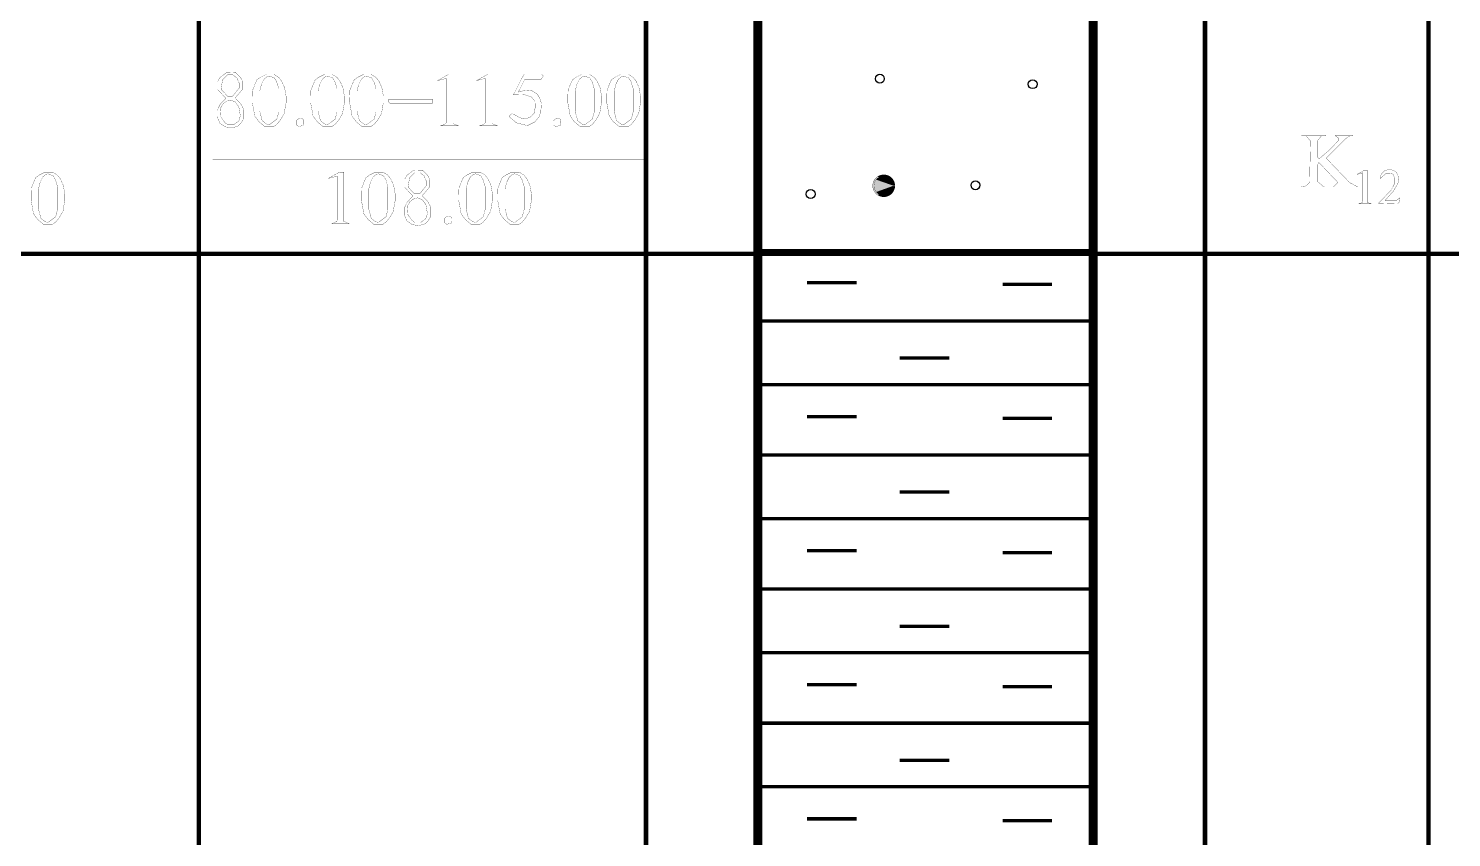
# Model space of a CAD drawing. Extents: x 94 to 452, y -72 to 1042.
# Drawn here: x 158.6 to 222.3, y 591.2 to 627.4 of the extents above; entities that cross this region are included whole.
import ezdxf

# ---------------------------------------------------------------- set-up
doc = ezdxf.new("R2010")
doc.units = 0
doc.header["$MEASUREMENT"] = 0
doc.layers.get('0').update_dxf_attribs({"color": 6})
doc.layers.add('TREE_LAYER', color=7, linetype='Continuous')

# ---------------------------------------------------------------- blocks, each defined once
blk = doc.blocks.new('SUB_BLK_141')
at = {"color": 0}
blk.add_circle((0, 0), 0.5, dxfattribs=at)
blk = doc.blocks.new('SUB_BLK_101')
at = {"color": 0, "const_width": 0.01}
for points in [[(0.4916, -0.0111), (0.4897, 0.0314), (0.4827, 0.082), (0.4706, 0.1316), (0.4534, 0.1797), (0.4313, 0.2258), (0.4094, 0.2623), (0.3844, 0.2968), (0.3507, 0.3352), (0.3197, 0.3643), (0.2794, 0.3957), (0.236, 0.4228), (0.1902, 0.4452), (0.1503, 0.4602), (0.101, 0.4737), (0.0506, 0.482), (-0.0003, 0.485), (-0.0428, 0.4836), (-0.0935, 0.477), (-0.1432, 0.4653), (-0.1915, 0.4485), (-0.2302, 0.4308), (-0.2744, 0.4052), (-0.3158, 0.3753), (-0.3539, 0.3412), (-0.3883, 0.3034), (-0.4186, 0.2623), (-0.4445, 0.2183), (-0.4626, 0.1797), (-0.4798, 0.1316), (-0.4919, 0.082), (-0.4989, 0.0314), (-0.5007, -0.0111), (-0.4989, -0.0536), (-0.4919, -0.1042), (-0.4798, -0.1538), (-0.4626, -0.2019), (-0.4405, -0.248), (-0.4186, -0.2845), (-0.3883, -0.3256), (-0.3539, -0.3634), (-0.3224, -0.3921), (-0.2815, -0.4227), (-0.2377, -0.449), (-0.1915, -0.4707), (-0.1514, -0.485), (-0.1019, -0.4976), (-0.0513, -0.5051), (-0.0003, -0.5072), (0.0421, -0.5051), (0.0927, -0.4976), (0.1422, -0.485), (0.1901, -0.4674), (0.236, -0.445), (0.2794, -0.4179), (0.3197, -0.3866), (0.3507, -0.3574), (0.3844, -0.319), (0.414, -0.2774), (0.4392, -0.2329), (0.4566, -0.1941), (0.473, -0.1457), (0.4827, -0.1042), (0.4897, -0.0536), (0.4916, -0.0111)], [(0.4326, -0.0088), (0.4305, -0.0514), (0.4243, -0.0935), (0.4141, -0.1348), (0.3999, -0.175), (0.3818, -0.2135), (0.3601, -0.2502), (0.3295, -0.2911), (0.3005, -0.3223), (0.2686, -0.3505), (0.2342, -0.3755), (0.1974, -0.397), (0.1588, -0.4149), (0.1186, -0.4289), (0.0772, -0.4389), (0.035, -0.4449), (-0.0074, -0.4468), (-0.0499, -0.4445), (-0.092, -0.4381), (-0.1333, -0.4277), (-0.1734, -0.4133), (-0.2119, -0.395), (-0.2484, -0.3731), (-0.2826, -0.3478), (-0.3142, -0.3193), (-0.3429, -0.2878), (-0.3684, -0.2537), (-0.3905, -0.2173), (-0.4089, -0.1789), (-0.4235, -0.1389), (-0.4342, -0.0977), (-0.4408, -0.0556), (-0.4432, -0.0131), (-0.4416, 0.0294), (-0.4358, 0.0716), (-0.426, 0.113), (-0.4121, 0.1533), (-0.3945, 0.192), (-0.3731, 0.2288), (-0.3483, 0.2634), (-0.3202, 0.2955), (-0.2892, 0.3246), (-0.2554, 0.3506), (-0.2119, 0.3773), (-0.1734, 0.3955), (-0.1333, 0.4099), (-0.092, 0.4204), (-0.0499, 0.4268), (-0.0074, 0.429), (0.035, 0.4272), (0.0772, 0.4212), (0.1186, 0.4111), (0.1588, 0.3971), (0.1974, 0.3793), (0.2342, 0.3577), (0.2686, 0.3327), (0.3005, 0.3045), (0.3295, 0.2733), (0.3553, 0.2395), (0.3778, 0.2033), (0.3966, 0.1651), (0.4115, 0.1252), (0.4226, 0.0841), (0.4296, 0.0421), (0.4326, -0.0088)]]:
    blk.add_lwpolyline(points, dxfattribs=at)
at = {"color": 0}
for points in [[(-0.4989, 0.0314), (-0.5007, -0.0111), (0.4916, -0.0111)], [(-0.4919, 0.082), (-0.4989, 0.0314), (0.4916, -0.0111)], [(-0.4798, 0.1316), (-0.4919, 0.082), (0.4916, -0.0111)], [(-0.4626, 0.1797), (-0.4798, 0.1316), (0.4916, -0.0111)], [(-0.4445, 0.2183), (-0.4626, 0.1797), (0.4916, -0.0111)], [(-0.4186, 0.2623), (-0.4445, 0.2183), (0.4916, -0.0111)], [(-0.4432, -0.0131), (-0.4416, 0.0294), (0.4326, -0.0088)], [(-0.4416, 0.0294), (-0.4358, 0.0716), (0.4326, -0.0088)], [(-0.4358, 0.0716), (-0.426, 0.113), (0.4326, -0.0088)], [(-0.426, 0.113), (-0.4121, 0.1533), (0.4326, -0.0088)], [(-0.3883, 0.3034), (-0.4186, 0.2623), (0.4916, -0.0111)], [(-0.4121, 0.1533), (-0.3945, 0.192), (0.4326, -0.0088)], [(-0.3945, 0.192), (-0.3731, 0.2288), (0.4326, -0.0088)], [(-0.3539, 0.3412), (-0.3883, 0.3034), (0.4916, -0.0111)], [(-0.3731, 0.2288), (-0.3483, 0.2634), (0.4326, -0.0088)], [(-0.3158, 0.3753), (-0.3539, 0.3412), (0.4916, -0.0111)], [(-0.3483, 0.2634), (-0.3202, 0.2955), (0.4326, -0.0088)], [(-0.3202, 0.2955), (-0.2892, 0.3246), (0.4326, -0.0088)], [(-0.2744, 0.4052), (-0.3158, 0.3753), (0.4916, -0.0111)], [(-0.2892, 0.3246), (-0.2554, 0.3506), (0.4326, -0.0088)], [(-0.2302, 0.4308), (-0.2744, 0.4052), (0.4916, -0.0111)], [(-0.2554, 0.3506), (-0.2119, 0.3773), (0.4326, -0.0088)], [(-0.1915, 0.4485), (-0.2302, 0.4308), (0.4916, -0.0111)], [(-0.2119, 0.3773), (-0.1734, 0.3955), (0.4326, -0.0088)], [(-0.1432, 0.4653), (-0.1915, 0.4485), (0.4916, -0.0111)], [(-0.1734, 0.3955), (-0.1333, 0.4099), (0.4326, -0.0088)], [(-0.0935, 0.477), (-0.1432, 0.4653), (0.4916, -0.0111)], [(-0.1333, 0.4099), (-0.092, 0.4204), (0.4326, -0.0088)], [(-0.0428, 0.4836), (-0.0935, 0.477), (0.4916, -0.0111)], [(-0.092, 0.4204), (-0.0499, 0.4268), (0.4326, -0.0088)], [(-0.0499, 0.4268), (-0.0074, 0.429), (0.4326, -0.0088)], [(-0.0003, 0.485), (-0.0428, 0.4836), (0.4916, -0.0111)], [(-0.0074, 0.429), (0.035, 0.4272), (0.4326, -0.0088)], [(0.0506, 0.482), (-0.0003, 0.485), (0.4916, -0.0111)], [(0.035, 0.4272), (0.0772, 0.4212), (0.4326, -0.0088)], [(0.101, 0.4737), (0.0506, 0.482), (0.4916, -0.0111)], [(0.0772, 0.4212), (0.1186, 0.4111), (0.4326, -0.0088)], [(0.1503, 0.4602), (0.101, 0.4737), (0.4916, -0.0111)], [(0.1186, 0.4111), (0.1588, 0.3971), (0.4326, -0.0088)], [(0.1902, 0.4452), (0.1503, 0.4602), (0.4916, -0.0111)], [(0.1588, 0.3971), (0.1974, 0.3793), (0.4326, -0.0088)], [(0.236, 0.4228), (0.1902, 0.4452), (0.4916, -0.0111)], [(0.1974, 0.3793), (0.2342, 0.3577), (0.4326, -0.0088)], [(0.2342, 0.3577), (0.2686, 0.3327), (0.4326, -0.0088)], [(0.2794, 0.3957), (0.236, 0.4228), (0.4916, -0.0111)], [(0.2686, 0.3327), (0.3005, 0.3045), (0.4326, -0.0088)], [(0.3197, 0.3643), (0.2794, 0.3957), (0.4916, -0.0111)], [(0.3005, 0.3045), (0.3295, 0.2733), (0.4326, -0.0088)], [(0.3507, 0.3352), (0.3197, 0.3643), (0.4916, -0.0111)], [(0.3295, 0.2733), (0.3553, 0.2395), (0.4326, -0.0088)], [(0.3844, 0.2968), (0.3507, 0.3352), (0.4916, -0.0111)], [(0.3553, 0.2395), (0.3778, 0.2033), (0.4326, -0.0088)], [(0.3778, 0.2033), (0.3966, 0.1651), (0.4326, -0.0088)], [(0.4094, 0.2623), (0.3844, 0.2968), (0.4916, -0.0111)], [(0.3966, 0.1651), (0.4115, 0.1252), (0.4326, -0.0088)], [(0.4313, 0.2258), (0.4094, 0.2623), (0.4916, -0.0111)], [(0.4115, 0.1252), (0.4226, 0.0841), (0.4326, -0.0088)], [(0.4226, 0.0841), (0.4296, 0.0421), (0.4326, -0.0088)], [(0.4296, 0.0421), (0.4326, -0.0088), (0.4326, -0.0088)], [(0.4534, 0.1797), (0.4313, 0.2258), (0.4916, -0.0111)], [(0.4706, 0.1316), (0.4534, 0.1797), (0.4916, -0.0111)], [(0.4827, 0.082), (0.4706, 0.1316), (0.4916, -0.0111)], [(0.4897, 0.0314), (0.4827, 0.082), (0.4916, -0.0111)], [(-0.5007, -0.0111), (-0.4989, -0.0536), (0.4916, -0.0111)], [(-0.4989, -0.0536), (-0.4919, -0.1042), (0.4916, -0.0111)], [(-0.4919, -0.1042), (-0.4798, -0.1538), (0.4916, -0.0111)], [(-0.4798, -0.1538), (-0.4626, -0.2019), (0.4916, -0.0111)], [(-0.4626, -0.2019), (-0.4405, -0.248), (0.4916, -0.0111)], [(-0.4408, -0.0556), (-0.4432, -0.0131), (0.4326, -0.0088)], [(-0.4342, -0.0977), (-0.4408, -0.0556), (0.4326, -0.0088)], [(-0.4405, -0.248), (-0.4186, -0.2845), (0.4916, -0.0111)], [(-0.4235, -0.1389), (-0.4342, -0.0977), (0.4326, -0.0088)], [(-0.4089, -0.1789), (-0.4235, -0.1389), (0.4326, -0.0088)], [(-0.4186, -0.2845), (-0.3883, -0.3256), (0.4916, -0.0111)], [(-0.3905, -0.2173), (-0.4089, -0.1789), (0.4326, -0.0088)], [(-0.3684, -0.2537), (-0.3905, -0.2173), (0.4326, -0.0088)], [(-0.3883, -0.3256), (-0.3539, -0.3634), (0.4916, -0.0111)], [(-0.3429, -0.2878), (-0.3684, -0.2537), (0.4326, -0.0088)], [(-0.3539, -0.3634), (-0.3224, -0.3921), (0.4916, -0.0111)], [(-0.3142, -0.3193), (-0.3429, -0.2878), (0.4326, -0.0088)], [(-0.3224, -0.3921), (-0.2815, -0.4227), (0.4916, -0.0111)], [(-0.2826, -0.3478), (-0.3142, -0.3193), (0.4326, -0.0088)], [(-0.2484, -0.3731), (-0.2826, -0.3478), (0.4326, -0.0088)], [(-0.2815, -0.4227), (-0.2377, -0.449), (0.4916, -0.0111)], [(-0.2119, -0.395), (-0.2484, -0.3731), (0.4326, -0.0088)], [(-0.2377, -0.449), (-0.1915, -0.4707), (0.4916, -0.0111)], [(-0.1734, -0.4133), (-0.2119, -0.395), (0.4326, -0.0088)], [(-0.1915, -0.4707), (-0.1514, -0.485), (0.4916, -0.0111)], [(-0.1333, -0.4277), (-0.1734, -0.4133), (0.4326, -0.0088)], [(-0.1514, -0.485), (-0.1019, -0.4976), (0.4916, -0.0111)], [(-0.092, -0.4381), (-0.1333, -0.4277), (0.4326, -0.0088)], [(-0.1019, -0.4976), (-0.0513, -0.5051), (0.4916, -0.0111)], [(-0.0499, -0.4445), (-0.092, -0.4381), (0.4326, -0.0088)], [(-0.0513, -0.5051), (-0.0003, -0.5072), (0.4916, -0.0111)], [(-0.0074, -0.4468), (-0.0499, -0.4445), (0.4326, -0.0088)], [(0.035, -0.4449), (-0.0074, -0.4468), (0.4326, -0.0088)], [(-0.0003, -0.5072), (0.0421, -0.5051), (0.4916, -0.0111)], [(0.0772, -0.4389), (0.035, -0.4449), (0.4326, -0.0088)], [(0.0421, -0.5051), (0.0927, -0.4976), (0.4916, -0.0111)], [(0.1186, -0.4289), (0.0772, -0.4389), (0.4326, -0.0088)], [(0.0927, -0.4976), (0.1422, -0.485), (0.4916, -0.0111)], [(0.1588, -0.4149), (0.1186, -0.4289), (0.4326, -0.0088)], [(0.1422, -0.485), (0.1901, -0.4674), (0.4916, -0.0111)], [(0.1974, -0.397), (0.1588, -0.4149), (0.4326, -0.0088)], [(0.1901, -0.4674), (0.236, -0.445), (0.4916, -0.0111)], [(0.2342, -0.3755), (0.1974, -0.397), (0.4326, -0.0088)], [(0.2686, -0.3505), (0.2342, -0.3755), (0.4326, -0.0088)], [(0.236, -0.445), (0.2794, -0.4179), (0.4916, -0.0111)], [(0.3005, -0.3223), (0.2686, -0.3505), (0.4326, -0.0088)], [(0.2794, -0.4179), (0.3197, -0.3866), (0.4916, -0.0111)], [(0.3295, -0.2911), (0.3005, -0.3223), (0.4326, -0.0088)], [(0.3197, -0.3866), (0.3507, -0.3574), (0.4916, -0.0111)], [(0.3601, -0.2502), (0.3295, -0.2911), (0.4326, -0.0088)], [(0.3507, -0.3574), (0.3844, -0.319), (0.4916, -0.0111)], [(0.3818, -0.2135), (0.3601, -0.2502), (0.4326, -0.0088)], [(0.3999, -0.175), (0.3818, -0.2135), (0.4326, -0.0088)], [(0.3844, -0.319), (0.414, -0.2774), (0.4916, -0.0111)], [(0.4141, -0.1348), (0.3999, -0.175), (0.4326, -0.0088)], [(0.414, -0.2774), (0.4392, -0.2329), (0.4916, -0.0111)], [(0.4243, -0.0935), (0.4141, -0.1348), (0.4326, -0.0088)], [(0.4305, -0.0514), (0.4243, -0.0935), (0.4326, -0.0088)], [(0.4392, -0.2329), (0.4566, -0.1941), (0.4916, -0.0111)], [(0.4566, -0.1941), (0.473, -0.1457), (0.4916, -0.0111)], [(0.473, -0.1457), (0.4827, -0.1042), (0.4916, -0.0111)], [(0.4827, -0.1042), (0.4897, -0.0536), (0.4916, -0.0111)], [(0.4897, -0.0536), (0.4916, -0.0111), (0.4916, -0.0111)]]:
    blk.add_solid(points, dxfattribs=at)

msp = doc.modelspace()

# ---------------------------------------------------------------- linework, layer by layer
at = {"layer": 'TREE_LAYER'}
for points, const_width, elevation in [([(166.22612, 677.817993), (166.22612, 617.294139)], 0.2, 60.523854), ([(186.22612, 677.817993), (186.22612, 617.294139)], 0.2, 60.523854), ([(186.22612, 677.817993), (186.22612, 617.294139)], 0.2, 60.523854), ([(211.22612, 677.817993), (211.22612, 617.294139)], 0.2, 60.523854), ([(221.22612, 677.817993), (221.22612, 617.294139)], 0.2, 60.523854), ([(191.22612, 636.623655), (191.22612, 617.442013)], 0.4, 19.181642), ([(206.22612, 636.623655), (206.22612, 617.442013)], 0.4, 19.181642), ([(167.861836, 625.396686), (167.463797, 625.410411), (167.175562, 625.190804), (167.065758, 625.012372), (167.065758, 624.641784), (167.436346, 624.25747), (167.175562, 623.98296), (167.038307, 623.694725), (167.038307, 623.433941), (167.161836, 623.145705), (167.395169, 622.981), (167.69713, 622.926098), (167.97164, 623.008451), (168.12262, 623.159431), (168.232424, 623.351588), (168.232424, 623.763353), (168.095169, 624.010411), (167.848111, 624.271196), (168.191248, 624.669235), (168.191248, 624.998647), (168.095169, 625.177078), (167.861836, 625.410411), (167.861836, 625.396686)], 0.01, 167), ([(167.491248, 625.286882), (167.504973, 625.300607), (167.752032, 625.300607), (167.944189, 625.149627), (167.957915, 625.094725), (168.026542, 624.943745), (168.026542, 624.710411), (167.738307, 624.353549), (167.504973, 624.353549), (167.216738, 624.655509), (167.285366, 625.081), (167.491248, 625.286882), (167.491248, 625.286882)], 0.01, 167), ([(169.577522, 625.328058), (169.248111, 625.328058), (168.973601, 625.190804), (168.82262, 625.081), (168.726542, 624.861392), (168.630464, 624.614333), (168.616738, 624.284921), (168.616738, 624.065313), (168.726542, 623.461392), (168.904973, 623.214333), (169.165758, 622.994725), (169.577522, 622.994725), (169.577522, 622.994725), (169.714777, 623.090804), (169.865758, 623.269235), (170.044189, 623.571196), (170.085366, 623.83198), (170.126542, 624.051588), (170.126542, 624.161392), (170.126542, 624.353549), (170.057915, 624.737862), (169.934385, 625.012372), (169.79713, 625.190804), (169.577522, 625.328058), (169.577522, 625.328058)], 0.01, 167), ([(169.357915, 625.245705), (169.385366, 625.245705), (169.604973, 625.163353), (169.714777, 624.971196), (169.79713, 624.68296), (169.79713, 623.639823), (169.714777, 623.324137), (169.385366, 623.077078), (169.248111, 623.104529), (169.055954, 623.255509), (168.94615, 623.681), (168.94615, 624.573156), (169.028503, 624.888843), (169.138307, 625.108451), (169.289287, 625.23198), (169.357915, 625.245705), (169.357915, 625.245705)], 0.01, 167), ([(172.185366, 625.328058), (171.855954, 625.328058), (171.581444, 625.190804), (171.430464, 625.081), (171.334385, 624.861392), (171.238307, 624.614333), (171.224581, 624.284921), (171.224581, 624.065313), (171.334385, 623.461392), (171.512816, 623.214333), (171.773601, 622.994725), (172.185366, 622.994725), (172.185366, 622.994725), (172.32262, 623.090804), (172.473601, 623.269235), (172.652032, 623.571196), (172.693209, 623.83198), (172.734385, 624.051588), (172.734385, 624.161392), (172.734385, 624.353549), (172.665758, 624.737862), (172.542228, 625.012372), (172.404973, 625.190804), (172.185366, 625.328058), (172.185366, 625.328058)], 0.01, 167), ([(171.965758, 625.245705), (171.993209, 625.245705), (172.212816, 625.163353), (172.32262, 624.971196), (172.404973, 624.68296), (172.404973, 623.639823), (172.32262, 623.324137), (171.993209, 623.077078), (171.855954, 623.104529), (171.663797, 623.255509), (171.553993, 623.681), (171.553993, 624.573156), (171.636346, 624.888843), (171.74615, 625.108451), (171.89713, 625.23198), (171.965758, 625.245705), (171.965758, 625.245705)], 0.01, 167), ([(173.928503, 625.328058), (173.599091, 625.328058), (173.324581, 625.190804), (173.173601, 625.081), (173.077522, 624.861392), (172.981444, 624.614333), (172.967718, 624.284921), (172.967718, 624.065313), (173.077522, 623.461392), (173.255954, 623.214333), (173.516738, 622.994725), (173.928503, 622.994725), (173.928503, 622.994725), (174.065758, 623.090804), (174.216738, 623.269235), (174.395169, 623.571196), (174.436346, 623.83198), (174.477522, 624.051588), (174.477522, 624.161392), (174.477522, 624.353549), (174.408895, 624.737862), (174.285366, 625.012372), (174.148111, 625.190804), (173.928503, 625.328058), (173.928503, 625.328058)], 0.01, 167), ([(173.708895, 625.245705), (173.736346, 625.245705), (173.955954, 625.163353), (174.065758, 624.971196), (174.148111, 624.68296), (174.148111, 623.639823), (174.065758, 623.324137), (173.736346, 623.077078), (173.599091, 623.104529), (173.406934, 623.255509), (173.29713, 623.681), (173.29713, 624.573156), (173.379483, 624.888843), (173.489287, 625.108451), (173.640267, 625.23198), (173.708895, 625.245705), (173.708895, 625.245705)], 0.01, 167), ([(177.593209, 625.328058), (177.401052, 625.328058), (176.906934, 625.053549), (176.934385, 625.053549), (177.291248, 625.149627), (177.291248, 624.902568), (177.291248, 623.214333), (177.277522, 623.118255), (177.044189, 623.022176), (177.840267, 623.022176), (177.634385, 623.104529), (177.593209, 623.118255), (177.593209, 623.200607), (177.593209, 625.328058), (177.593209, 625.328058)], 0.01, 167), ([(179.336346, 625.328058), (179.144189, 625.328058), (178.650071, 625.053549), (178.677522, 625.053549), (179.034385, 625.149627), (179.034385, 624.902568), (179.034385, 623.214333), (179.02066, 623.118255), (178.787326, 623.022176), (179.583405, 623.022176), (179.377522, 623.104529), (179.336346, 623.118255), (179.336346, 623.200607), (179.336346, 625.328058), (179.336346, 625.328058)], 0.01, 167), ([(181.54615, 625.328058), (180.777522, 625.328058), (180.640267, 625.094725), (180.338307, 624.490804), (180.283405, 624.408451), (180.777522, 624.422176), (181.106934, 624.312372), (181.257915, 624.120215), (181.27164, 623.859431), (181.216738, 623.584921), (181.106934, 623.461392), (181.010856, 623.392764), (180.804973, 623.337862), (180.599091, 623.379039), (180.434385, 623.475117), (180.228503, 623.571196), (180.091248, 623.447666), (180.42066, 623.159431), (180.750071, 623.077078), (180.928503, 623.035902), (181.257915, 623.200607), (181.436346, 623.420215), (181.518699, 623.639823), (181.54615, 624.024137), (181.477522, 624.25747), (181.340267, 624.463353), (181.134385, 624.586882), (180.832424, 624.614333), (180.503013, 624.53198), (180.57164, 624.641784), (180.791248, 625.081), (181.518699, 625.081), (181.628503, 625.259431), (181.54615, 625.328058), (181.54615, 625.328058)], 0.01, 167), ([(183.687326, 625.328058), (183.357915, 625.328058), (183.083405, 625.190804), (182.932424, 625.081), (182.836346, 624.861392), (182.740267, 624.614333), (182.726542, 624.284921), (182.726542, 624.065313), (182.836346, 623.461392), (183.014777, 623.214333), (183.275562, 622.994725), (183.687326, 622.994725), (183.687326, 622.994725), (183.824581, 623.090804), (183.975562, 623.269235), (184.153993, 623.571196), (184.195169, 623.83198), (184.236346, 624.051588), (184.236346, 624.161392), (184.236346, 624.353549), (184.167718, 624.737862), (184.044189, 625.012372), (183.906934, 625.190804), (183.687326, 625.328058), (183.687326, 625.328058)], 0.01, 167), ([(183.467718, 625.245705), (183.495169, 625.245705), (183.714777, 625.163353), (183.824581, 624.971196), (183.906934, 624.68296), (183.906934, 623.639823), (183.824581, 623.324137), (183.495169, 623.077078), (183.357915, 623.104529), (183.165758, 623.255509), (183.055954, 623.681), (183.055954, 624.573156), (183.138307, 624.888843), (183.248111, 625.108451), (183.399091, 625.23198), (183.467718, 625.245705), (183.467718, 625.245705)], 0.01, 167), ([(185.430464, 625.328058), (185.101052, 625.328058), (184.826542, 625.190804), (184.675562, 625.081), (184.579483, 624.861392), (184.483405, 624.614333), (184.469679, 624.284921), (184.469679, 624.065313), (184.579483, 623.461392), (184.757915, 623.214333), (185.018699, 622.994725), (185.430464, 622.994725), (185.430464, 622.994725), (185.567718, 623.090804), (185.718699, 623.269235), (185.89713, 623.571196), (185.938307, 623.83198), (185.979483, 624.051588), (185.979483, 624.161392), (185.979483, 624.353549), (185.910856, 624.737862), (185.787326, 625.012372), (185.650071, 625.190804), (185.430464, 625.328058), (185.430464, 625.328058)], 0.01, 167), ([(185.210856, 625.245705), (185.238307, 625.245705), (185.457915, 625.163353), (185.567718, 624.971196), (185.650071, 624.68296), (185.650071, 623.639823), (185.567718, 623.324137), (185.238307, 623.077078), (185.101052, 623.104529), (184.908895, 623.255509), (184.799091, 623.681), (184.799091, 624.573156), (184.881444, 624.888843), (184.991248, 625.108451), (185.142228, 625.23198), (185.210856, 625.245705), (185.210856, 625.245705)], 0.01, 167), ([(167.642228, 624.175117), (167.848111, 624.092764), (168.012816, 623.873156), (168.081444, 623.475117), (168.012816, 623.241784), (167.765758, 623.063353), (167.532424, 623.063353), (167.381444, 623.173156), (167.203013, 623.433941), (167.175562, 623.777078), (167.285366, 623.98296), (167.408895, 624.092764), (167.518699, 624.147666), (167.642228, 624.175117)], 0.01, 167), ([(176.687326, 624.202568), (174.710856, 624.202568), (174.710856, 624.092764), (174.793209, 624.010411), (176.659875, 624.010411), (176.687326, 624.051588), (176.687326, 624.202568), (176.687326, 624.202568)], 0.01, 167), ([(170.881444, 623.324137), (170.77164, 623.365313), (170.661836, 623.324137), (170.579483, 623.241784), (170.579483, 623.063353), (170.689287, 622.994725), (170.881444, 623.035902), (170.908895, 623.13198), (170.908895, 623.145705), (170.908895, 623.255509), (170.881444, 623.324137), (170.881444, 623.324137)], 0.01, 167), ([(182.383405, 623.324137), (182.273601, 623.365313), (182.163797, 623.324137), (182.081444, 623.241784), (182.081444, 623.063353), (182.191248, 622.994725), (182.383405, 623.035902), (182.410856, 623.13198), (182.410856, 623.145705), (182.410856, 623.255509), (182.383405, 623.324137), (182.383405, 623.324137)], 0.01, 167), ([(216.633085, 622.593672), (215.535046, 622.593672), (215.535046, 622.566221), (215.754654, 622.566221), (215.946811, 622.346613), (215.905634, 620.479946), (215.727203, 620.328966), (215.535046, 620.287789), (216.564458, 620.287789), (216.49583, 620.328966), (216.276222, 620.521123), (216.276222, 621.28975), (216.303673, 621.372103), (216.317399, 621.385829), (217.168379, 620.493672), (216.976222, 620.287789), (218.060536, 620.287789), (217.676222, 620.493672), (217.62132, 620.562299), (216.646811, 621.577986), (217.525242, 622.456417), (217.703673, 622.566221), (217.840928, 622.566221), (217.840928, 622.593672), (217.04485, 622.593672), (217.182105, 622.483868), (217.182105, 622.346613), (216.756614, 621.907397), (216.317399, 621.536809), (216.276222, 621.605436), (216.276222, 622.374064), (216.427203, 622.566221), (216.633085, 622.566221), (216.633085, 622.593672), (216.633085, 622.593672)], 0.01, 103), ([(166.84615, 621.502078), (186.185366, 621.502078)], 0.01, 167), ([(159.681179, 620.952738), (159.351767, 620.952738), (159.077258, 620.815484), (158.926277, 620.70568), (158.830199, 620.486072), (158.73412, 620.239013), (158.720395, 619.909601), (158.720395, 619.689993), (158.830199, 619.086072), (159.00863, 618.839013), (159.269414, 618.619405), (159.681179, 618.619405), (159.681179, 618.619405), (159.818434, 618.715484), (159.969414, 618.893915), (160.147846, 619.195876), (160.189022, 619.45666), (160.230199, 619.676268), (160.230199, 619.786072), (160.230199, 619.978229), (160.161571, 620.362542), (160.038042, 620.637052), (159.900787, 620.815484), (159.681179, 620.952738), (159.681179, 620.952738)], 0.01, 167), ([(159.461571, 620.870385), (159.489022, 620.870385), (159.70863, 620.788033), (159.818434, 620.595876), (159.900787, 620.30764), (159.900787, 619.264503), (159.818434, 618.948817), (159.489022, 618.701758), (159.351767, 618.729209), (159.15961, 618.880189), (159.049807, 619.30568), (159.049807, 620.197836), (159.132159, 620.513523), (159.241963, 620.733131), (159.392944, 620.85666), (159.461571, 620.870385), (159.461571, 620.870385)], 0.01, 167), ([(172.713797, 620.953058), (172.52164, 620.953058), (172.027522, 620.678549), (172.054973, 620.678549), (172.411836, 620.774627), (172.411836, 620.527568), (172.411836, 618.839333), (172.398111, 618.743255), (172.164777, 618.647176), (172.960856, 618.647176), (172.754973, 618.729529), (172.713797, 618.743255), (172.713797, 618.825607), (172.713797, 620.953058), (172.713797, 620.953058)], 0.01, 167), ([(174.456934, 620.953058), (174.127522, 620.953058), (173.853013, 620.815804), (173.702032, 620.706), (173.605954, 620.486392), (173.509875, 620.239333), (173.49615, 619.909921), (173.49615, 619.690313), (173.605954, 619.086392), (173.784385, 618.839333), (174.045169, 618.619725), (174.456934, 618.619725), (174.456934, 618.619725), (174.594189, 618.715804), (174.745169, 618.894235), (174.923601, 619.196196), (174.964777, 619.45698), (175.005954, 619.676588), (175.005954, 619.786392), (175.005954, 619.978549), (174.937326, 620.362862), (174.813797, 620.637372), (174.676542, 620.815804), (174.456934, 620.953058), (174.456934, 620.953058)], 0.01, 167), ([(174.237326, 620.870705), (174.264777, 620.870705), (174.484385, 620.788353), (174.594189, 620.596196), (174.676542, 620.30796), (174.676542, 619.264823), (174.594189, 618.949137), (174.264777, 618.702078), (174.127522, 618.729529), (173.935366, 618.880509), (173.825562, 619.306), (173.825562, 620.198156), (173.907915, 620.513843), (174.017718, 620.733451), (174.168699, 620.85698), (174.237326, 620.870705), (174.237326, 620.870705)], 0.01, 167), ([(176.227522, 621.021686), (175.829483, 621.035411), (175.541248, 620.815804), (175.431444, 620.637372), (175.431444, 620.266784), (175.802032, 619.88247), (175.541248, 619.60796), (175.403993, 619.319725), (175.403993, 619.058941), (175.527522, 618.770705), (175.760856, 618.606), (176.062816, 618.551098), (176.337326, 618.633451), (176.488307, 618.784431), (176.598111, 618.976588), (176.598111, 619.388353), (176.460856, 619.635411), (176.213797, 619.896196), (176.556934, 620.294235), (176.556934, 620.623647), (176.460856, 620.802078), (176.227522, 621.035411), (176.227522, 621.021686)], 0.01, 167), ([(175.856934, 620.911882), (175.87066, 620.925607), (176.117718, 620.925607), (176.309875, 620.774627), (176.323601, 620.719725), (176.392228, 620.568745), (176.392228, 620.335411), (176.103993, 619.978549), (175.87066, 619.978549), (175.582424, 620.280509), (175.651052, 620.706), (175.856934, 620.911882), (175.856934, 620.911882)], 0.01, 167), ([(178.807915, 620.953058), (178.478503, 620.953058), (178.203993, 620.815804), (178.053013, 620.706), (177.956934, 620.486392), (177.860856, 620.239333), (177.84713, 619.909921), (177.84713, 619.690313), (177.956934, 619.086392), (178.135366, 618.839333), (178.39615, 618.619725), (178.807915, 618.619725), (178.807915, 618.619725), (178.945169, 618.715804), (179.09615, 618.894235), (179.274581, 619.196196), (179.315758, 619.45698), (179.356934, 619.676588), (179.356934, 619.786392), (179.356934, 619.978549), (179.288307, 620.362862), (179.164777, 620.637372), (179.027522, 620.815804), (178.807915, 620.953058), (178.807915, 620.953058)], 0.01, 167), ([(178.588307, 620.870705), (178.615758, 620.870705), (178.835366, 620.788353), (178.945169, 620.596196), (179.027522, 620.30796), (179.027522, 619.264823), (178.945169, 618.949137), (178.615758, 618.702078), (178.478503, 618.729529), (178.286346, 618.880509), (178.176542, 619.306), (178.176542, 620.198156), (178.258895, 620.513843), (178.368699, 620.733451), (178.519679, 620.85698), (178.588307, 620.870705), (178.588307, 620.870705)], 0.01, 167), ([(180.551052, 620.953058), (180.22164, 620.953058), (179.94713, 620.815804), (179.79615, 620.706), (179.700071, 620.486392), (179.603993, 620.239333), (179.590267, 619.909921), (179.590267, 619.690313), (179.700071, 619.086392), (179.878503, 618.839333), (180.139287, 618.619725), (180.551052, 618.619725), (180.551052, 618.619725), (180.688307, 618.715804), (180.839287, 618.894235), (181.017718, 619.196196), (181.058895, 619.45698), (181.100071, 619.676588), (181.100071, 619.786392), (181.100071, 619.978549), (181.031444, 620.362862), (180.907915, 620.637372), (180.77066, 620.815804), (180.551052, 620.953058), (180.551052, 620.953058)], 0.01, 167), ([(180.331444, 620.870705), (180.358895, 620.870705), (180.578503, 620.788353), (180.688307, 620.596196), (180.77066, 620.30796), (180.77066, 619.264823), (180.688307, 618.949137), (180.358895, 618.702078), (180.22164, 618.729529), (180.029483, 618.880509), (179.919679, 619.306), (179.919679, 620.198156), (180.002032, 620.513843), (180.111836, 620.733451), (180.262816, 620.85698), (180.331444, 620.870705), (180.331444, 620.870705)], 0.01, 167), ([(218.483281, 621.035829), (218.358379, 621.035829), (218.037203, 620.857397), (218.055046, 620.857397), (218.287007, 620.919848), (218.287007, 620.75926), (218.287007, 619.661907), (218.278085, 619.599456), (218.126418, 619.537005), (218.643869, 619.537005), (218.510046, 619.590535), (218.483281, 619.599456), (218.483281, 619.652986), (218.483281, 621.035829), (218.483281, 621.035829)], 0.01, 103), ([(219.643085, 621.035829), (219.446811, 621.071515), (219.259458, 621.009064), (219.134556, 620.893084), (219.063183, 620.75926), (219.063183, 620.661123), (219.33083, 620.902005), (219.544948, 620.910927), (219.660928, 620.830633), (219.705536, 620.661123), (219.705536, 620.438084), (219.553869, 620.143672), (218.991811, 619.56377), (219.848281, 619.537005), (219.919654, 619.608378), (219.946418, 619.804652), (219.78583, 619.67975), (219.33083, 619.67975), (219.277301, 619.67975), (219.660928, 620.107986), (219.848281, 620.438084), (219.875046, 620.518378), (219.901811, 620.598672), (219.901811, 620.616515), (219.883967, 620.687887), (219.857203, 620.803868), (219.848281, 620.839554), (219.78583, 620.937691), (219.776909, 620.946613), (219.643085, 621.035829), (219.643085, 621.035829)], 0.01, 103), ([(176.007915, 619.800117), (176.213797, 619.717764), (176.378503, 619.498156), (176.44713, 619.100117), (176.378503, 618.866784), (176.131444, 618.688353), (175.898111, 618.688353), (175.74713, 618.798156), (175.568699, 619.058941), (175.541248, 619.402078), (175.651052, 619.60796), (175.774581, 619.717764), (175.884385, 619.772666), (176.007915, 619.800117)], 0.01, 167), ([(177.503993, 618.949137), (177.394189, 618.990313), (177.284385, 618.949137), (177.202032, 618.866784), (177.202032, 618.688353), (177.311836, 618.619725), (177.503993, 618.660902), (177.531444, 618.75698), (177.531444, 618.770705), (177.531444, 618.880509), (177.503993, 618.949137), (177.503993, 618.949137)], 0.01, 167), ([(191.22612, 617.442013), (191.22612, 617.294139)], 0.4, 0.147874), ([(191.22612, 617.294139), (191.22612, 614.290341)], 0.4, 3.003798), ([(191.22612, 617.442013), (206.22612, 617.442013)], 0.15, 15), ([(206.22612, 617.442013), (206.22612, 617.294139)], 0.4, 0.147874), ([(206.22612, 617.294139), (206.22612, 614.290341)], 0.4, 3.003798), ([(146.22612, 617.294139), (166.22612, 617.294139)], 0.2, 20), ([(166.22612, 617.294139), (166.22612, 557.107476)], 0.2, 60.186663), ([(166.22612, 617.294139), (186.22612, 617.294139)], 0.2, 20), ([(186.22612, 617.294139), (186.22612, 557.107476)], 0.2, 60.186663), ([(186.22612, 617.294139), (186.22612, 557.107476)], 0.2, 60.186663), ([(186.22612, 617.294139), (191.22612, 617.294139)], 0.2, 5), ([(191.22612, 617.294139), (206.22612, 617.294139)], 0.2, 15), ([(206.22612, 617.294139), (211.22612, 617.294139)], 0.2, 5), ([(211.22612, 617.294139), (211.22612, 557.107476)], 0.2, 60.186663), ([(211.22612, 617.294139), (221.22612, 617.294139)], 0.2, 10), ([(221.22612, 617.294139), (221.22612, 557.107476)], 0.2, 60.186663), ([(221.22612, 617.294139), (399.22612, 617.294139)], 0.2, 178), ([(193.424505, 616.00862), (195.640464, 616.00862)], 0.15, 2.215959), ([(202.173905, 615.926466), (204.389864, 615.926466)], 0.15, 2.215959), ([(191.22612, 614.290341), (191.22612, 611.442013)], 0.4, 2.848328), ([(191.22612, 614.290341), (206.22612, 614.290341)], 0.15, 15), ([(206.22612, 614.290341), (206.22612, 611.442013)], 0.4, 2.848328), ([(197.577349, 612.629783), (199.793309, 612.629783)], 0.15, 2.215959), ([(191.22612, 611.442013), (191.22612, 608.290341)], 0.4, 3.151672), ([(191.22612, 611.442013), (206.22612, 611.442013)], 0.15, 15), ([(206.22612, 611.442013), (206.22612, 608.290341)], 0.4, 3.151672), ([(193.424505, 610.00862), (195.640464, 610.00862)], 0.15, 2.215959), ([(202.173905, 609.926466), (204.389864, 609.926466)], 0.15, 2.215959), ([(191.22612, 608.290341), (191.22612, 605.442013)], 0.4, 2.848328), ([(191.22612, 608.290341), (206.22612, 608.290341)], 0.15, 15), ([(206.22612, 608.290341), (206.22612, 605.442013)], 0.4, 2.848328), ([(197.577349, 606.629783), (199.793309, 606.629783)], 0.15, 2.215959), ([(191.22612, 605.442013), (191.22612, 602.290341)], 0.4, 3.151672), ([(191.22612, 605.442013), (206.22612, 605.442013)], 0.15, 15), ([(206.22612, 605.442013), (206.22612, 602.290341)], 0.4, 3.151672), ([(193.424505, 604.00862), (195.640464, 604.00862)], 0.15, 2.215959), ([(202.173905, 603.926466), (204.389864, 603.926466)], 0.15, 2.215959), ([(191.22612, 602.290341), (191.22612, 599.442013)], 0.4, 2.848328), ([(191.22612, 602.290341), (206.22612, 602.290341)], 0.15, 15), ([(206.22612, 602.290341), (206.22612, 599.442013)], 0.4, 2.848328), ([(197.577349, 600.629783), (199.793309, 600.629783)], 0.15, 2.215959), ([(191.22612, 599.442013), (191.22612, 596.290341)], 0.4, 3.151672), ([(206.22612, 599.442013), (206.22612, 596.290341)], 0.4, 3.151672), ([(191.22612, 599.442013), (206.22612, 599.442013)], 0.15, 15), ([(193.424505, 598.00862), (195.640464, 598.00862)], 0.15, 2.215959), ([(202.173905, 597.926466), (204.389864, 597.926466)], 0.15, 2.215959), ([(191.22612, 596.290341), (191.22612, 593.442013)], 0.4, 2.848328), ([(206.22612, 596.290341), (206.22612, 593.442013)], 0.4, 2.848328), ([(191.22612, 596.290341), (206.22612, 596.290341)], 0.15, 15), ([(197.577349, 594.629783), (199.793309, 594.629783)], 0.15, 2.215959), ([(191.22612, 593.442013), (191.22612, 590.290341)], 0.4, 3.151672), ([(191.22612, 593.442013), (206.22612, 593.442013)], 0.15, 15), ([(206.22612, 593.442013), (206.22612, 590.290341)], 0.4, 3.151672), ([(193.424505, 592.00862), (195.640464, 592.00862)], 0.15, 2.215959), ([(202.173905, 591.926466), (204.389864, 591.926466)], 0.15, 2.215959)]:
    msp.add_lwpolyline(points, dxfattribs=dict(at, const_width=const_width, elevation=elevation))

# ---------------------------------------------------------------- block references
at = {"layer": 'TREE_LAYER', "xscale": 0.4, "yscale": 0.4}
for p in [(196.684488, 625.132664), (203.518623, 624.886832), (193.587003, 619.970188), (200.961968, 620.36352)]:
    msp.add_blockref('SUB_BLK_141', p, dxfattribs=at)
at = {"layer": 'TREE_LAYER'}
msp.add_blockref('SUB_BLK_101', (196.866529, 620.350434), dxfattribs=at)

doc.saveas('drawing.dxf')
